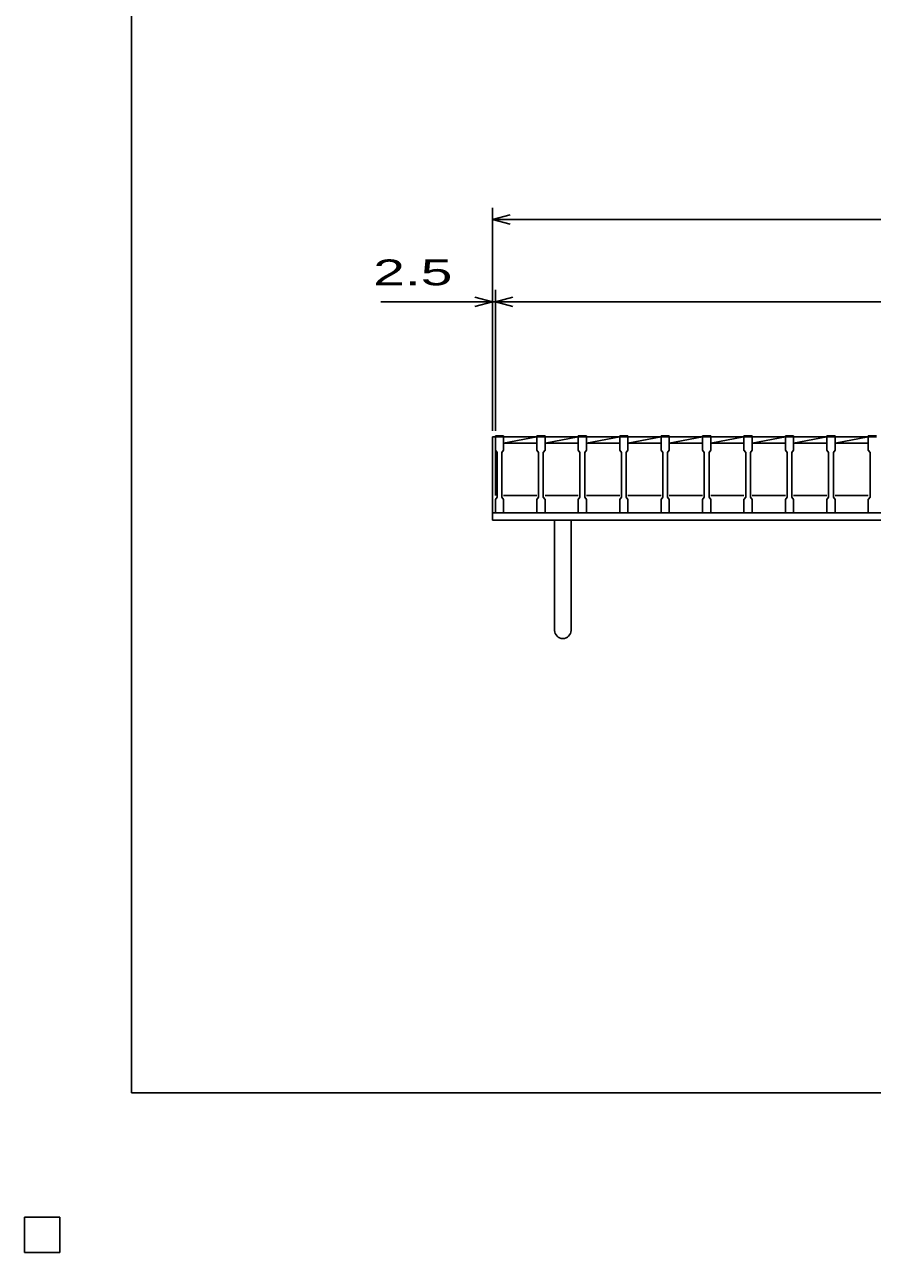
# Model space of a CAD drawing. Units: millimetres, scale not verified. Extents: x -1820 to 1731, y -1282 to 1054.
# Drawn here: x -1820 to -1098, y -1282 to -236 of the extents above; entities that cross this region are included whole.
import ezdxf
from ezdxf.enums import TextEntityAlignment as Align

# ---------------------------------------------------------------- set-up
doc = ezdxf.new("R2010")
doc.units = ezdxf.units.MM
doc.header["$LTSCALE"] = 10
for name, color, linetype, lineweight in [('0_2', 150, 'Continuous', 25), ('16', 3, 'Continuous', 25), ('19', 6, 'Continuous', 25), ('22', 4, 'Continuous', 25), ('24', 2, 'Continuous', 25), ('32', 4, 'Continuous', 25)]:
    doc.layers.add(name, color=color, linetype=linetype, lineweight=lineweight)
doc.styles.add('ベクトル', font='')
doc.styles.get('ベクトル').set_extended_font_data('ベクトル')

msp = doc.modelspace()

# ---------------------------------------------------------------- linework, layer by layer
at = {"layer": '0_2'}
for p, q in [((-1729, -1146.5), (-1729, 1053.5)), ((1731, -1146.5), (-1729, -1146.5)), ((-1790, -1252.5), (-1820, -1252.5)), ((-1820, -1252.5), (-1820, -1282.5)), ((-1790, -1252.5), (-1820, -1252.5)), ((-1820, -1252.5), (-1820, -1282.5)), ((-1790, -1252.5), (-1820, -1252.5)), ((-1820, -1252.5), (-1820, -1282.5)), ((-1790, -1252.5), (-1820, -1252.5)), ((-1820, -1252.5), (-1820, -1282.5)), ((-1790, -1252.5), (-1820, -1252.5)), ((-1820, -1252.5), (-1820, -1282.5)), ((-1790, -1282.5), (-1790, -1252.5)), ((-1790, -1282.5), (-1790, -1252.5)), ((-1790, -1282.5), (-1790, -1252.5)), ((-1790, -1282.5), (-1790, -1252.5)), ((-1790, -1282.5), (-1790, -1252.5)), ((-1820, -1282.5), (-1790, -1282.5)), ((-1820, -1282.5), (-1790, -1282.5)), ((-1820, -1282.5), (-1790, -1282.5)), ((-1820, -1282.5), (-1790, -1282.5)), ((-1820, -1282.5), (-1790, -1282.5))]:
    msp.add_line(p, q, dxfattribs=at)
at = {"layer": '16'}
for p, q in [((-1419, -587.5), (-1419, -586.8)), ((-1419, -586.8), (-1412, -586.8)), ((-1419, -587.5), (-1419, -599)), ((-1412, -587.5), (-1419, -587.5)), ((-1419, -587.5), (-1419, -637.5)), ((-1412, -586.8), (-1412, -587.5)), ((-1412, -599), (-1412, -587.5)), ((-1412, -587.5), (-1383.7, -587.5)), ((-1412, -593), (-1383.7, -587.5)), ((-1412, -593), (-1383.7, -593)), ((-1383.7, -587.5), (-1383.7, -586.8)), ((-1383.7, -586.8), (-1376.7, -586.8)), ((-1383.7, -587.5), (-1383.7, -599)), ((-1376.7, -587.5), (-1383.7, -587.5)), ((-1376.7, -586.8), (-1376.7, -587.5)), ((-1376.7, -599), (-1376.7, -587.5)), ((-1376.7, -587.5), (-1348.4, -587.5)), ((-1376.7, -593), (-1348.4, -587.5)), ((-1376.7, -593), (-1348.4, -593)), ((-1348.4, -587.5), (-1348.4, -586.8)), ((-1348.4, -586.8), (-1341.4, -586.8)), ((-1348.4, -587.5), (-1348.4, -599)), ((-1341.4, -587.5), (-1348.4, -587.5)), ((-1341.4, -586.8), (-1341.4, -587.5)), ((-1341.4, -599), (-1341.4, -587.5)), ((-1341.4, -587.5), (-1313.1, -587.5)), ((-1341.4, -593), (-1313.1, -587.5)), ((-1341.4, -593), (-1313.1, -593)), ((-1313.1, -587.5), (-1313.1, -586.8)), ((-1313.1, -586.8), (-1306.1, -586.8)), ((-1313.1, -587.5), (-1313.1, -599)), ((-1306.1, -587.5), (-1313.1, -587.5)), ((-1306.1, -586.8), (-1306.1, -587.5)), ((-1306.1, -599), (-1306.1, -587.5)), ((-1306.1, -587.5), (-1277.8, -587.5)), ((-1306.1, -593), (-1277.8, -587.5)), ((-1306.1, -593), (-1277.8, -593)), ((-1277.8, -587.5), (-1277.8, -586.8)), ((-1277.8, -586.8), (-1270.8, -586.8)), ((-1277.8, -587.5), (-1277.8, -599)), ((-1270.8, -587.5), (-1277.8, -587.5)), ((-1270.8, -586.8), (-1270.8, -587.5)), ((-1270.8, -599), (-1270.8, -587.5)), ((-1270.8, -587.5), (-1242.5, -587.5)), ((-1270.8, -593), (-1242.5, -587.5)), ((-1270.8, -593), (-1242.5, -593)), ((-1242.5, -587.5), (-1242.5, -586.8)), ((-1242.5, -586.8), (-1235.5, -586.8)), ((-1242.5, -587.5), (-1242.5, -599)), ((-1235.5, -587.5), (-1242.5, -587.5)), ((-1235.5, -586.8), (-1235.5, -587.5)), ((-1235.5, -599), (-1235.5, -587.5)), ((-1235.5, -587.5), (-1207.2, -587.5)), ((-1235.5, -593), (-1207.2, -587.5)), ((-1235.5, -593), (-1207.2, -593)), ((-1207.2, -587.5), (-1207.2, -586.8)), ((-1207.2, -586.8), (-1200.2, -586.8)), ((-1207.2, -587.5), (-1207.2, -599)), ((-1200.2, -587.5), (-1207.2, -587.5)), ((-1200.2, -586.8), (-1200.2, -587.5)), ((-1200.2, -599), (-1200.2, -587.5)), ((-1200.2, -587.5), (-1171.9, -587.5)), ((-1200.2, -593), (-1171.9, -587.5)), ((-1200.2, -593), (-1171.9, -593)), ((-1171.9, -587.5), (-1171.9, -586.8)), ((-1171.9, -586.8), (-1164.9, -586.8)), ((-1171.9, -587.5), (-1171.9, -599)), ((-1164.9, -587.5), (-1171.9, -587.5)), ((-1164.9, -586.8), (-1164.9, -587.5)), ((-1164.9, -599), (-1164.9, -587.5)), ((-1164.9, -587.5), (-1136.6, -587.5)), ((-1164.9, -593), (-1136.6, -587.5)), ((-1164.9, -593), (-1136.6, -593)), ((-1136.6, -587.5), (-1136.6, -586.8)), ((-1136.6, -586.8), (-1129.6, -586.8)), ((-1136.6, -587.5), (-1136.6, -599)), ((-1129.6, -587.5), (-1136.6, -587.5)), ((-1129.6, -586.8), (-1129.6, -587.5)), ((-1129.6, -599), (-1129.6, -587.5)), ((-1129.6, -587.5), (-1101.3, -587.5)), ((-1129.6, -593), (-1101.3, -587.5)), ((-1129.6, -593), (-1101.3, -593)), ((-1101.3, -587.5), (-1101.3, -586.8)), ((-1101.3, -586.8), (-1094.3, -586.8)), ((-1101.3, -587.5), (-1101.3, -599)), ((-1094.3, -587.5), (-1101.3, -587.5)), ((-1419, -599), (-1417.5, -601)), ((-1417.5, -601), (-1417.5, -639)), ((-1413.5, -601), (-1412, -599)), ((-1413.5, -639), (-1413.5, -601)), ((-1383.7, -599), (-1382.2, -601)), ((-1382.2, -601), (-1382.2, -639)), ((-1378.2, -601), (-1376.7, -599)), ((-1378.2, -639), (-1378.2, -601)), ((-1348.4, -599), (-1346.9, -601)), ((-1346.9, -601), (-1346.9, -639)), ((-1342.9, -601), (-1341.4, -599)), ((-1342.9, -639), (-1342.9, -601)), ((-1313.1, -599), (-1311.6, -601)), ((-1311.6, -601), (-1311.6, -639)), ((-1307.6, -601), (-1306.1, -599)), ((-1307.6, -639), (-1307.6, -601)), ((-1277.8, -599), (-1276.3, -601)), ((-1276.3, -601), (-1276.3, -639)), ((-1272.3, -601), (-1270.8, -599)), ((-1272.3, -639), (-1272.3, -601)), ((-1242.5, -599), (-1241, -601)), ((-1241, -601), (-1241, -639)), ((-1237, -601), (-1235.5, -599)), ((-1237, -639), (-1237, -601)), ((-1207.2, -599), (-1205.7, -601)), ((-1205.7, -601), (-1205.7, -639)), ((-1201.7, -601), (-1200.2, -599)), ((-1201.7, -639), (-1201.7, -601)), ((-1171.9, -599), (-1170.4, -601)), ((-1170.4, -601), (-1170.4, -639)), ((-1166.4, -601), (-1164.9, -599)), ((-1166.4, -639), (-1166.4, -601)), ((-1136.6, -599), (-1135.1, -601)), ((-1135.1, -601), (-1135.1, -639)), ((-1131.1, -601), (-1129.6, -599)), ((-1131.1, -639), (-1131.1, -601)), ((-1101.3, -599), (-1099.8, -601)), ((-1099.8, -601), (-1099.8, -639)), ((-1412, -637.5), (-1383.7, -637.5)), ((-1376.7, -637.5), (-1348.4, -637.5)), ((-1341.4, -637.5), (-1313.1, -637.5)), ((-1306.1, -637.5), (-1277.8, -637.5)), ((-1270.8, -637.5), (-1242.5, -637.5)), ((-1235.5, -637.5), (-1207.2, -637.5)), ((-1200.2, -637.5), (-1171.9, -637.5)), ((-1164.9, -637.5), (-1136.6, -637.5)), ((-1129.6, -637.5), (-1101.3, -637.5)), ((-1417.5, -639), (-1419, -641)), ((-1419, -641), (-1419, -652.5)), ((-1412, -641), (-1413.5, -639)), ((-1412, -652.5), (-1412, -641)), ((-1382.2, -639), (-1383.7, -641)), ((-1383.7, -641), (-1383.7, -652.5)), ((-1376.7, -641), (-1378.2, -639)), ((-1376.7, -652.5), (-1376.7, -641)), ((-1346.9, -639), (-1348.4, -641)), ((-1348.4, -641), (-1348.4, -652.5)), ((-1341.4, -641), (-1342.9, -639)), ((-1341.4, -652.5), (-1341.4, -641)), ((-1311.6, -639), (-1313.1, -641)), ((-1313.1, -641), (-1313.1, -652.5)), ((-1306.1, -641), (-1307.6, -639)), ((-1306.1, -652.5), (-1306.1, -641)), ((-1276.3, -639), (-1277.8, -641)), ((-1277.8, -641), (-1277.8, -652.5)), ((-1270.8, -641), (-1272.3, -639)), ((-1270.8, -652.5), (-1270.8, -641)), ((-1241, -639), (-1242.5, -641)), ((-1242.5, -641), (-1242.5, -652.5)), ((-1235.5, -641), (-1237, -639)), ((-1235.5, -652.5), (-1235.5, -641)), ((-1205.7, -639), (-1207.2, -641)), ((-1207.2, -641), (-1207.2, -652.5)), ((-1200.2, -641), (-1201.7, -639)), ((-1200.2, -652.5), (-1200.2, -641)), ((-1170.4, -639), (-1171.9, -641)), ((-1171.9, -641), (-1171.9, -652.5)), ((-1164.9, -641), (-1166.4, -639)), ((-1164.9, -652.5), (-1164.9, -641)), ((-1135.1, -639), (-1136.6, -641)), ((-1136.6, -641), (-1136.6, -652.5)), ((-1129.6, -641), (-1131.1, -639)), ((-1129.6, -652.5), (-1129.6, -641)), ((-1099.8, -639), (-1101.3, -641)), ((-1101.3, -641), (-1101.3, -652.5)), ((-1419, -652.5), (-1412, -652.5)), ((-1383.7, -652.5), (-1376.7, -652.5)), ((-1348.4, -652.5), (-1341.4, -652.5)), ((-1313.1, -652.5), (-1306.1, -652.5)), ((-1277.8, -652.5), (-1270.8, -652.5)), ((-1242.5, -652.5), (-1235.5, -652.5)), ((-1207.2, -652.5), (-1200.2, -652.5)), ((-1171.9, -652.5), (-1164.9, -652.5)), ((-1136.6, -652.5), (-1129.6, -652.5)), ((-1101.3, -652.5), (-1094.3, -652.5)), ((-1790, -1252.5), (-1820, -1252.5)), ((-1820, -1252.5), (-1820, -1282.5)), ((-1790, -1252.5), (-1820, -1252.5)), ((-1820, -1252.5), (-1820, -1282.5)), ((-1790, -1252.5), (-1820, -1252.5)), ((-1820, -1252.5), (-1820, -1282.5)), ((-1790, -1252.5), (-1820, -1252.5)), ((-1820, -1252.5), (-1820, -1282.5)), ((-1790, -1252.5), (-1820, -1252.5)), ((-1820, -1252.5), (-1820, -1282.5)), ((-1790, -1282.5), (-1790, -1252.5)), ((-1790, -1282.5), (-1790, -1252.5)), ((-1790, -1282.5), (-1790, -1252.5)), ((-1790, -1282.5), (-1790, -1252.5)), ((-1790, -1282.5), (-1790, -1252.5)), ((-1820, -1282.5), (-1790, -1282.5)), ((-1820, -1282.5), (-1790, -1282.5)), ((-1820, -1282.5), (-1790, -1282.5)), ((-1820, -1282.5), (-1790, -1282.5)), ((-1820, -1282.5), (-1790, -1282.5))]:
    msp.add_line(p, q, dxfattribs=at)
at = {"layer": '19'}
for p, q in [((-1421.5, -652.5), (-1421.5, -587.5)), ((-1421.5, -587.5), (-1419, -587.5)), ((-1421.5, -652.5), (-421.5, -652.5)), ((-1421.5, -658.5), (-1421.5, -652.5)), ((-421.5, -658.5), (-1421.5, -658.5)), ((-1368.5, -658.5), (-1368.5, -752.5)), ((-1354.5, -752.5), (-1354.5, -658.5))]:
    msp.add_line(p, q, dxfattribs=at)
msp.add_arc((-1361.5, -752.5), 7, 180, 0, dxfattribs=at)
at = {"layer": '22'}
for p, q in [((-1421.5, -582.5), (-1421.5, -392.5)), ((-1421.5, -402.5), (-1406.5, -398.5)), ((-1406.5, -406.5), (-1421.5, -402.5)), ((-1421.5, -402.5), (-421.5, -402.5)), ((-1421.5, -472.5), (-1436.5, -468.5)), ((-1421.5, -582.5), (-1421.5, -462.5)), ((-1419, -582.5), (-1419, -462.5)), ((-1419, -472.5), (-1404, -468.5)), ((-1516.5, -472.5), (-1421.5, -472.5)), ((-1436.5, -476.5), (-1421.5, -472.5)), ((-1421.5, -472.5), (-1419, -472.5)), ((-1404, -476.5), (-1419, -472.5)), ((-1419, -472.5), (-424, -472.5))]:
    msp.add_line(p, q, dxfattribs=at)
at = {"layer": '22', "color": 2}
for p, q in [((-1790, -1252.5), (-1820, -1252.5)), ((-1820, -1252.5), (-1820, -1282.5)), ((-1790, -1252.5), (-1820, -1252.5)), ((-1820, -1252.5), (-1820, -1282.5)), ((-1790, -1252.5), (-1820, -1252.5)), ((-1820, -1252.5), (-1820, -1282.5)), ((-1790, -1282.5), (-1790, -1252.5)), ((-1790, -1282.5), (-1790, -1252.5)), ((-1790, -1282.5), (-1790, -1252.5)), ((-1820, -1282.5), (-1790, -1282.5)), ((-1820, -1282.5), (-1790, -1282.5)), ((-1820, -1282.5), (-1790, -1282.5))]:
    msp.add_line(p, q, dxfattribs=at)
at = {"layer": '24', "color": 4}
for p, q in [((-1790, -1252.5), (-1820, -1252.5)), ((-1820, -1252.5), (-1820, -1282.5)), ((-1790, -1252.5), (-1820, -1252.5)), ((-1820, -1252.5), (-1820, -1282.5)), ((-1790, -1252.5), (-1820, -1252.5)), ((-1820, -1252.5), (-1820, -1282.5)), ((-1790, -1282.5), (-1790, -1252.5)), ((-1790, -1282.5), (-1790, -1252.5)), ((-1790, -1282.5), (-1790, -1252.5)), ((-1820, -1282.5), (-1790, -1282.5)), ((-1820, -1282.5), (-1790, -1282.5)), ((-1820, -1282.5), (-1790, -1282.5))]:
    msp.add_line(p, q, dxfattribs=at)
at = {"layer": '32'}
for p, q in [((-1790, -1252.5), (-1820, -1252.5)), ((-1820, -1252.5), (-1820, -1282.5)), ((-1790, -1252.5), (-1820, -1252.5)), ((-1820, -1252.5), (-1820, -1282.5)), ((-1790, -1252.5), (-1820, -1252.5)), ((-1820, -1252.5), (-1820, -1282.5)), ((-1790, -1252.5), (-1820, -1252.5)), ((-1820, -1252.5), (-1820, -1282.5)), ((-1790, -1252.5), (-1820, -1252.5)), ((-1820, -1252.5), (-1820, -1282.5)), ((-1790, -1282.5), (-1790, -1252.5)), ((-1790, -1282.5), (-1790, -1252.5)), ((-1790, -1282.5), (-1790, -1252.5)), ((-1790, -1282.5), (-1790, -1252.5)), ((-1790, -1282.5), (-1790, -1252.5)), ((-1820, -1282.5), (-1790, -1282.5)), ((-1820, -1282.5), (-1790, -1282.5)), ((-1820, -1282.5), (-1790, -1282.5)), ((-1820, -1282.5), (-1790, -1282.5)), ((-1820, -1282.5), (-1790, -1282.5))]:
    msp.add_line(p, q, dxfattribs=at)

# ---------------------------------------------------------------- texts
at = {"layer": '22', "color": 2, "style": 'ベクトル', "width": 1.65}
msp.add_text(' 2.5 ', height=21.99, dxfattribs=at).set_placement((-1536.5, -447.5), align=Align.MIDDLE_LEFT)

doc.saveas('drawing.dxf')
